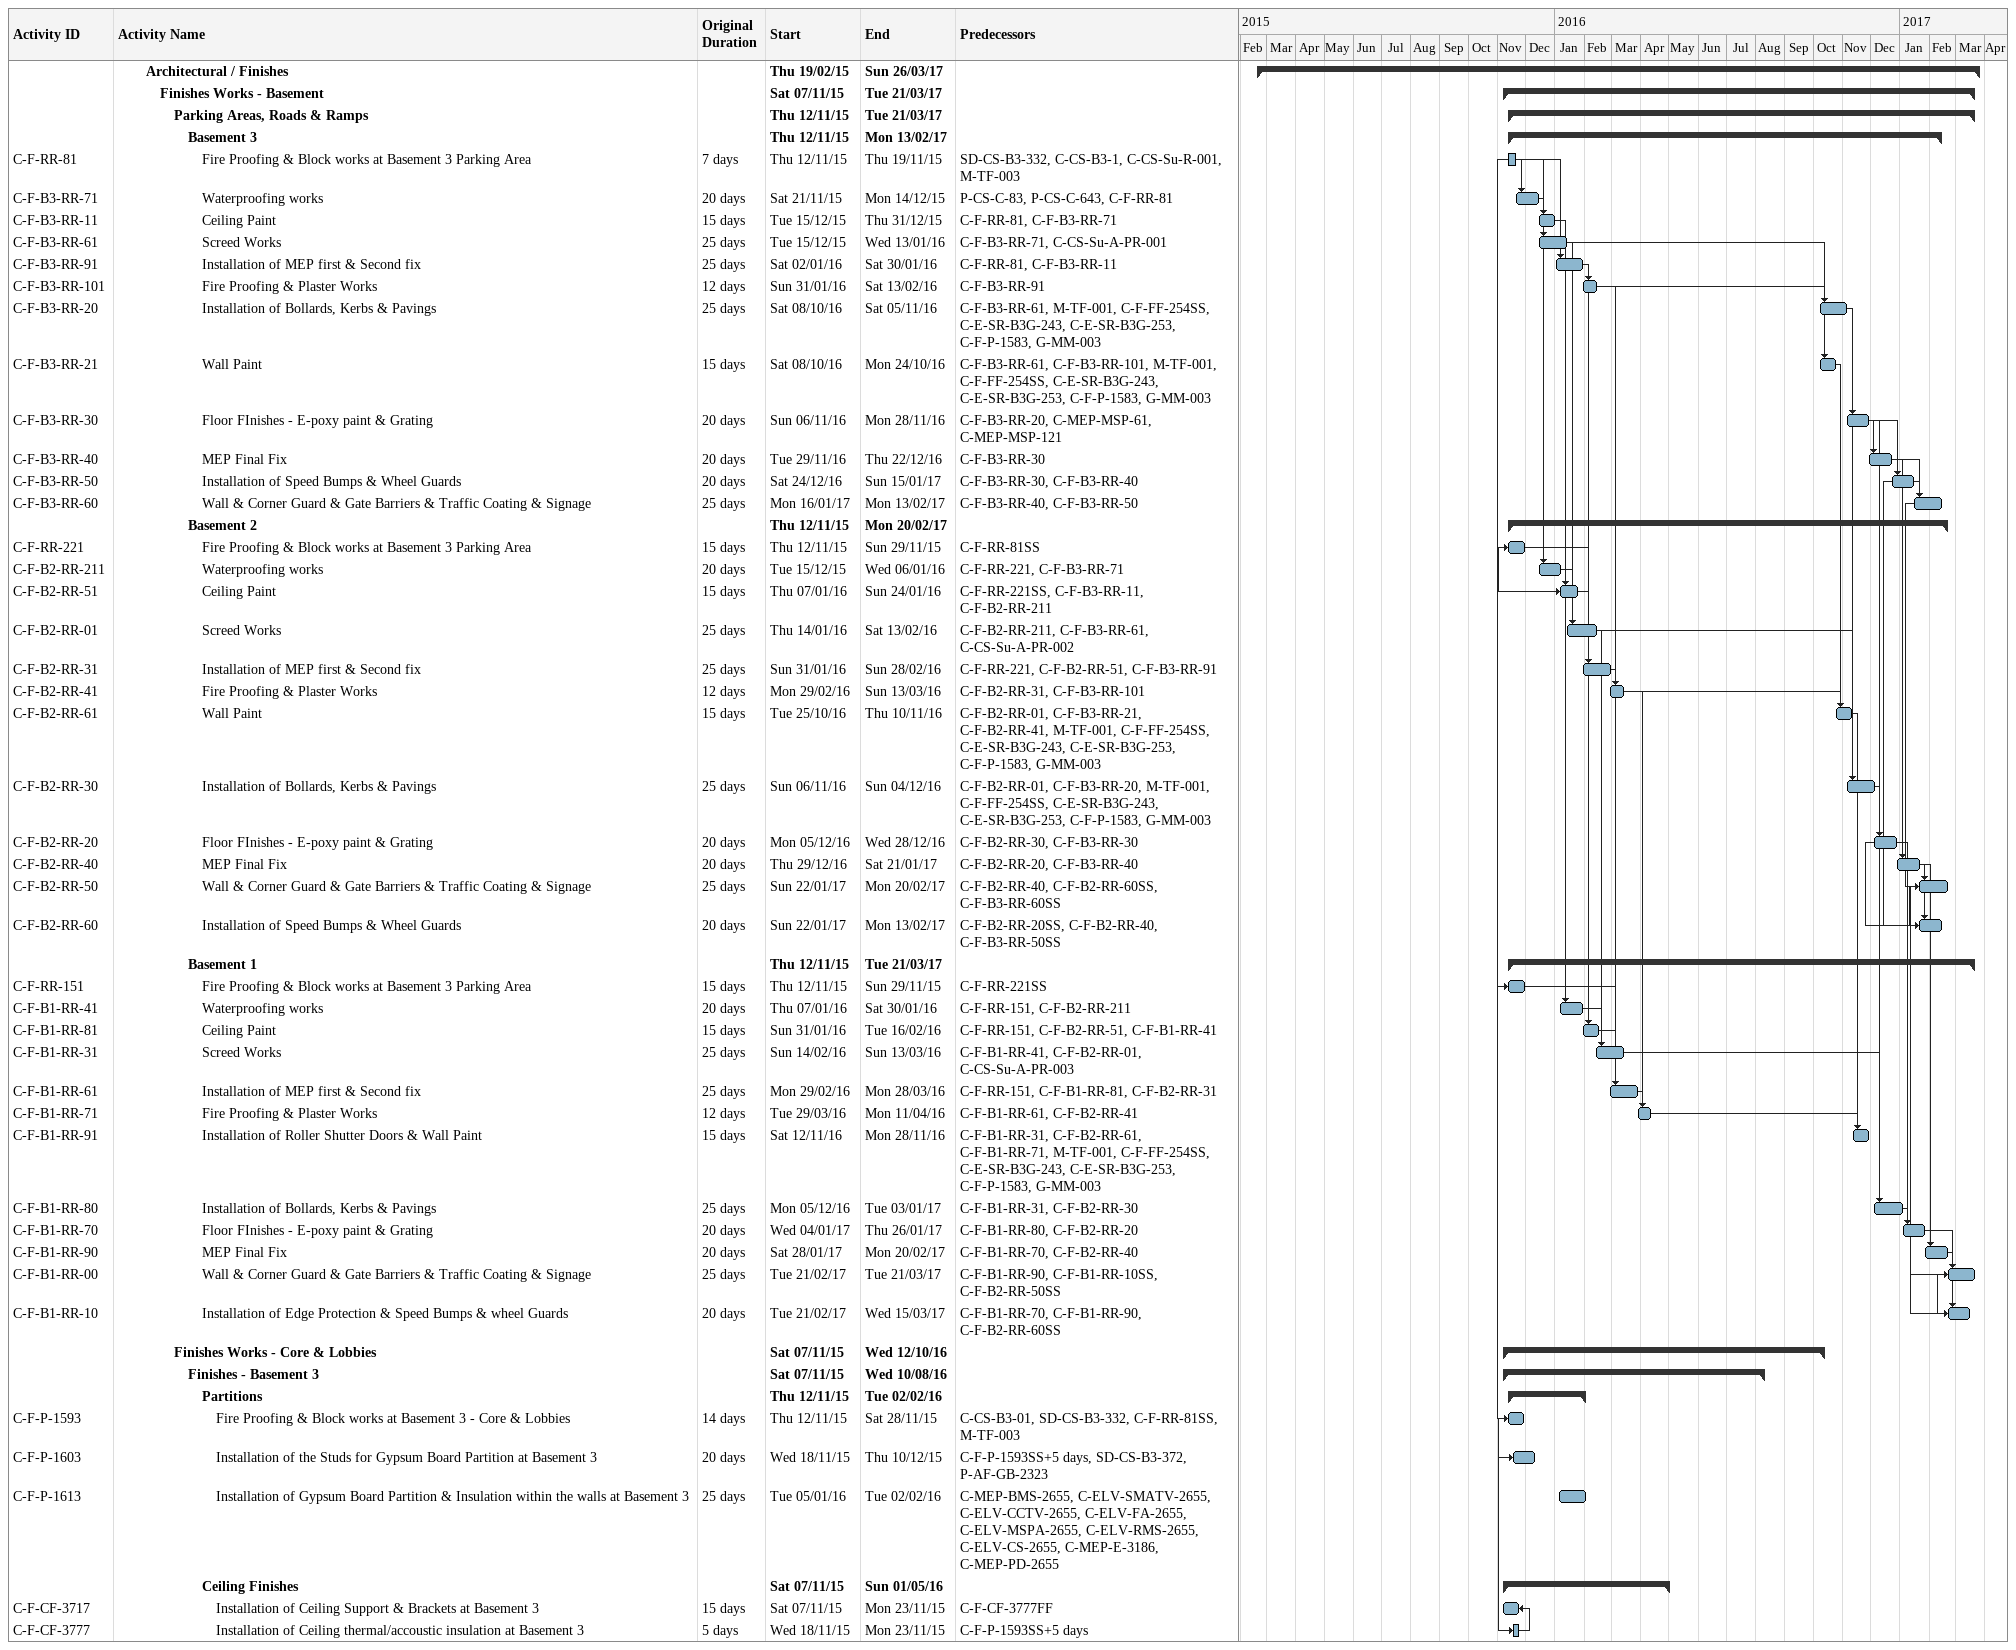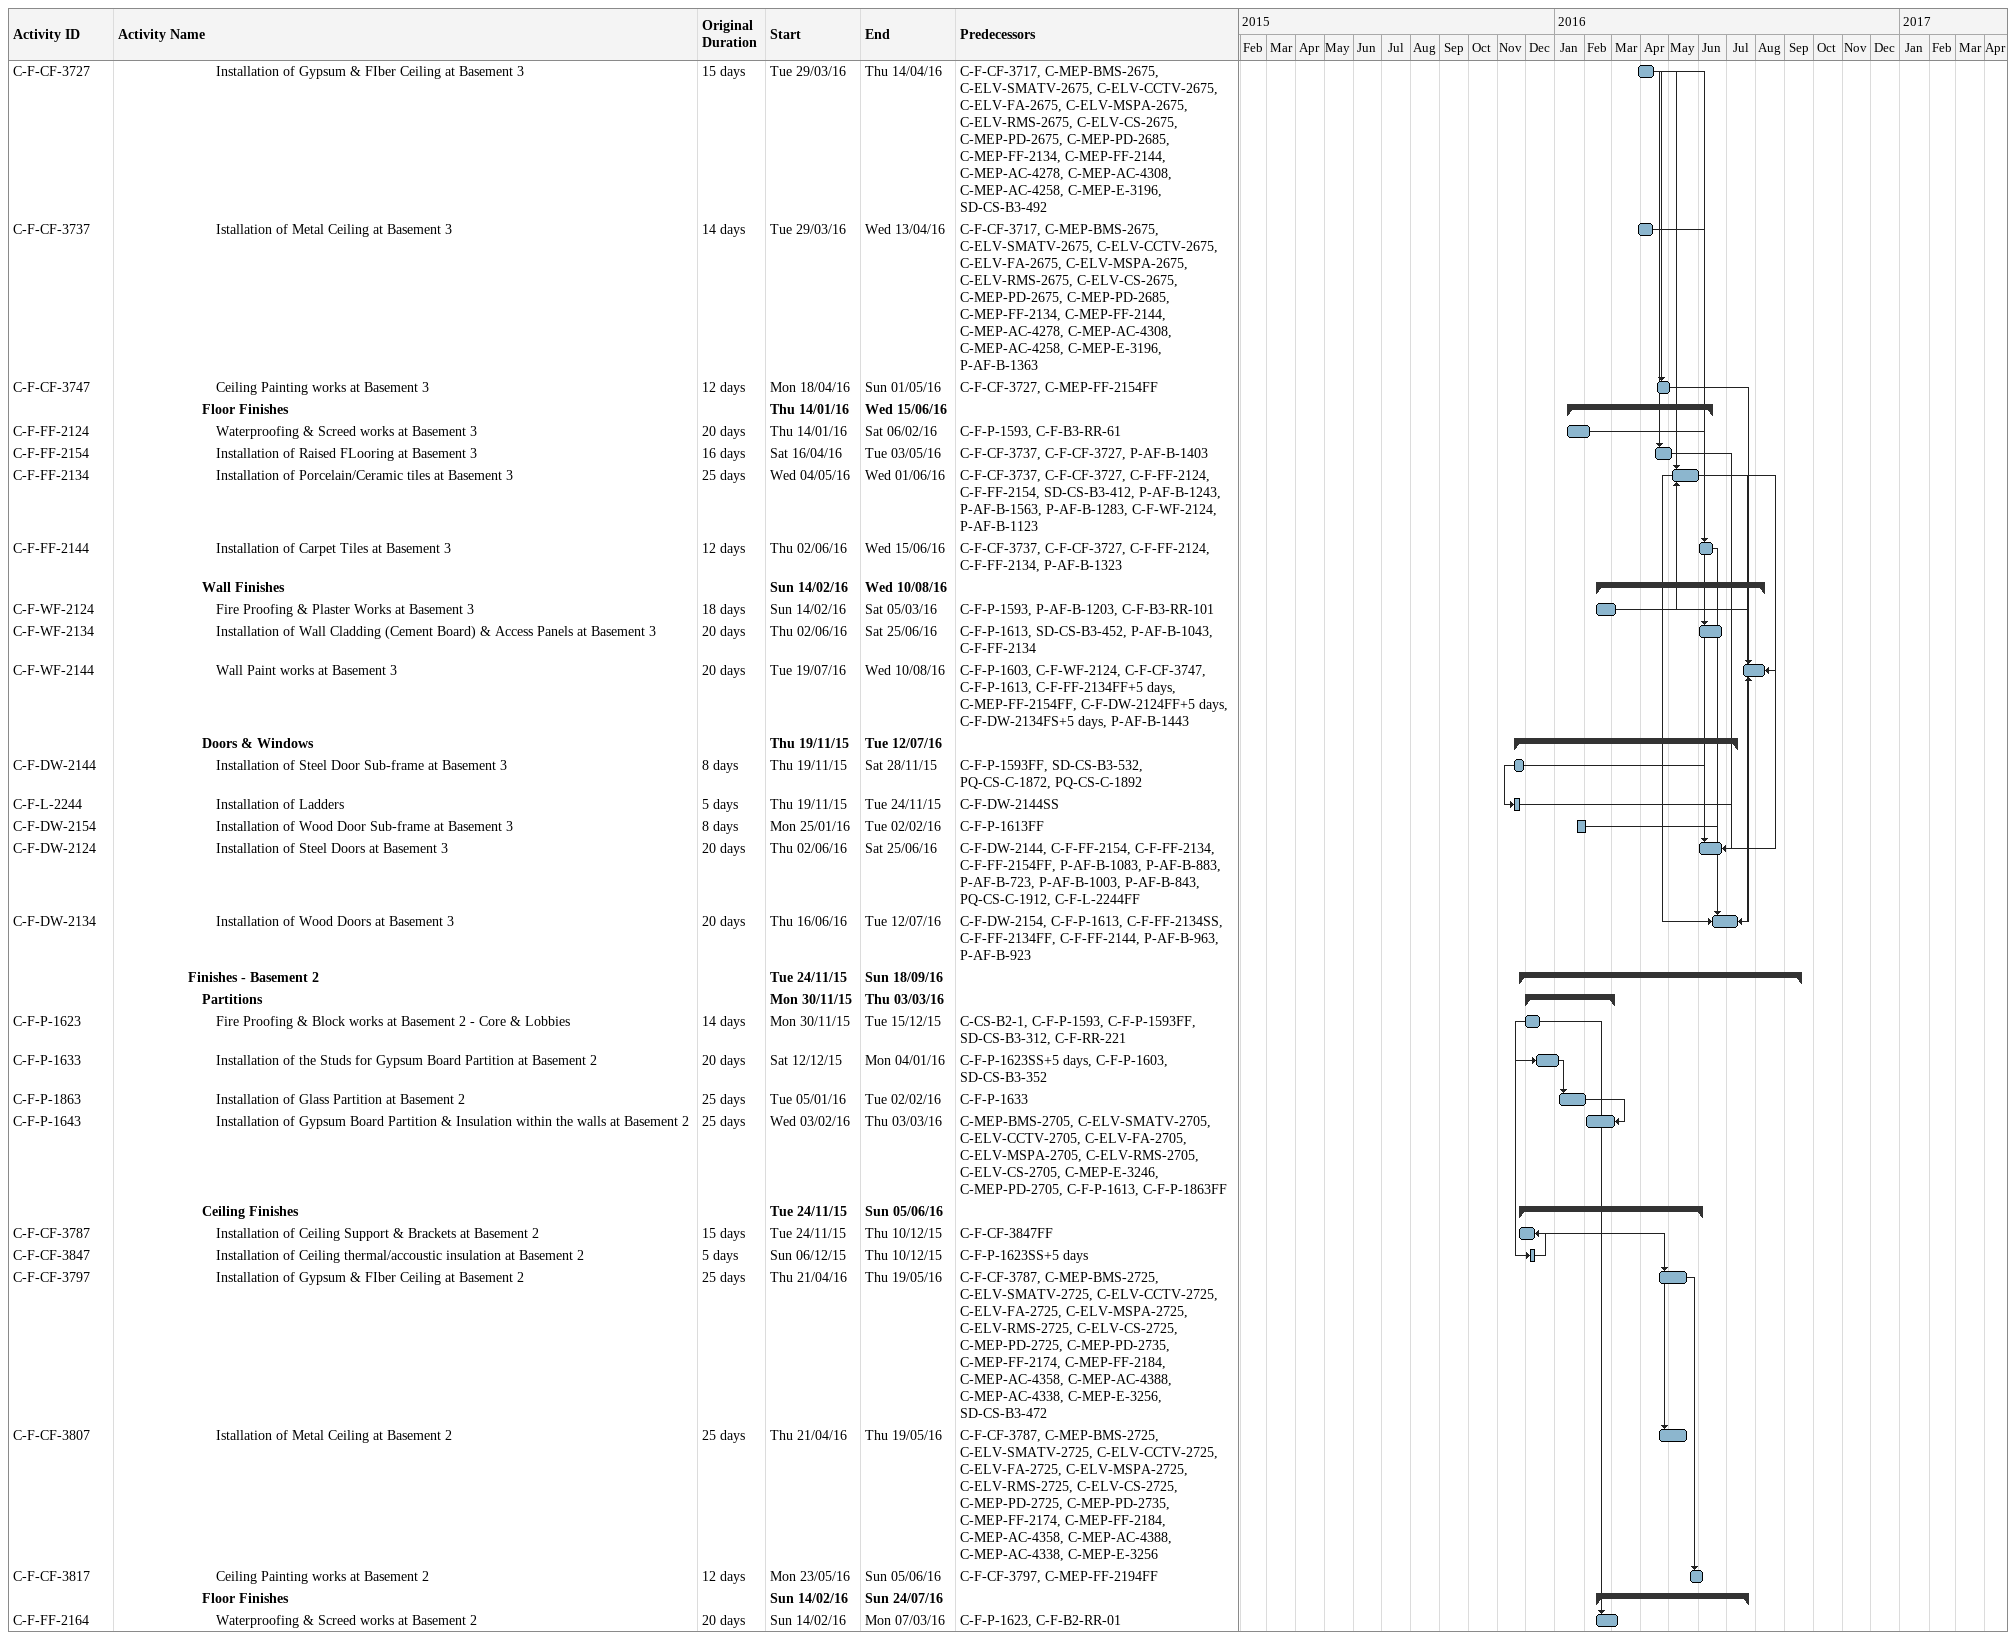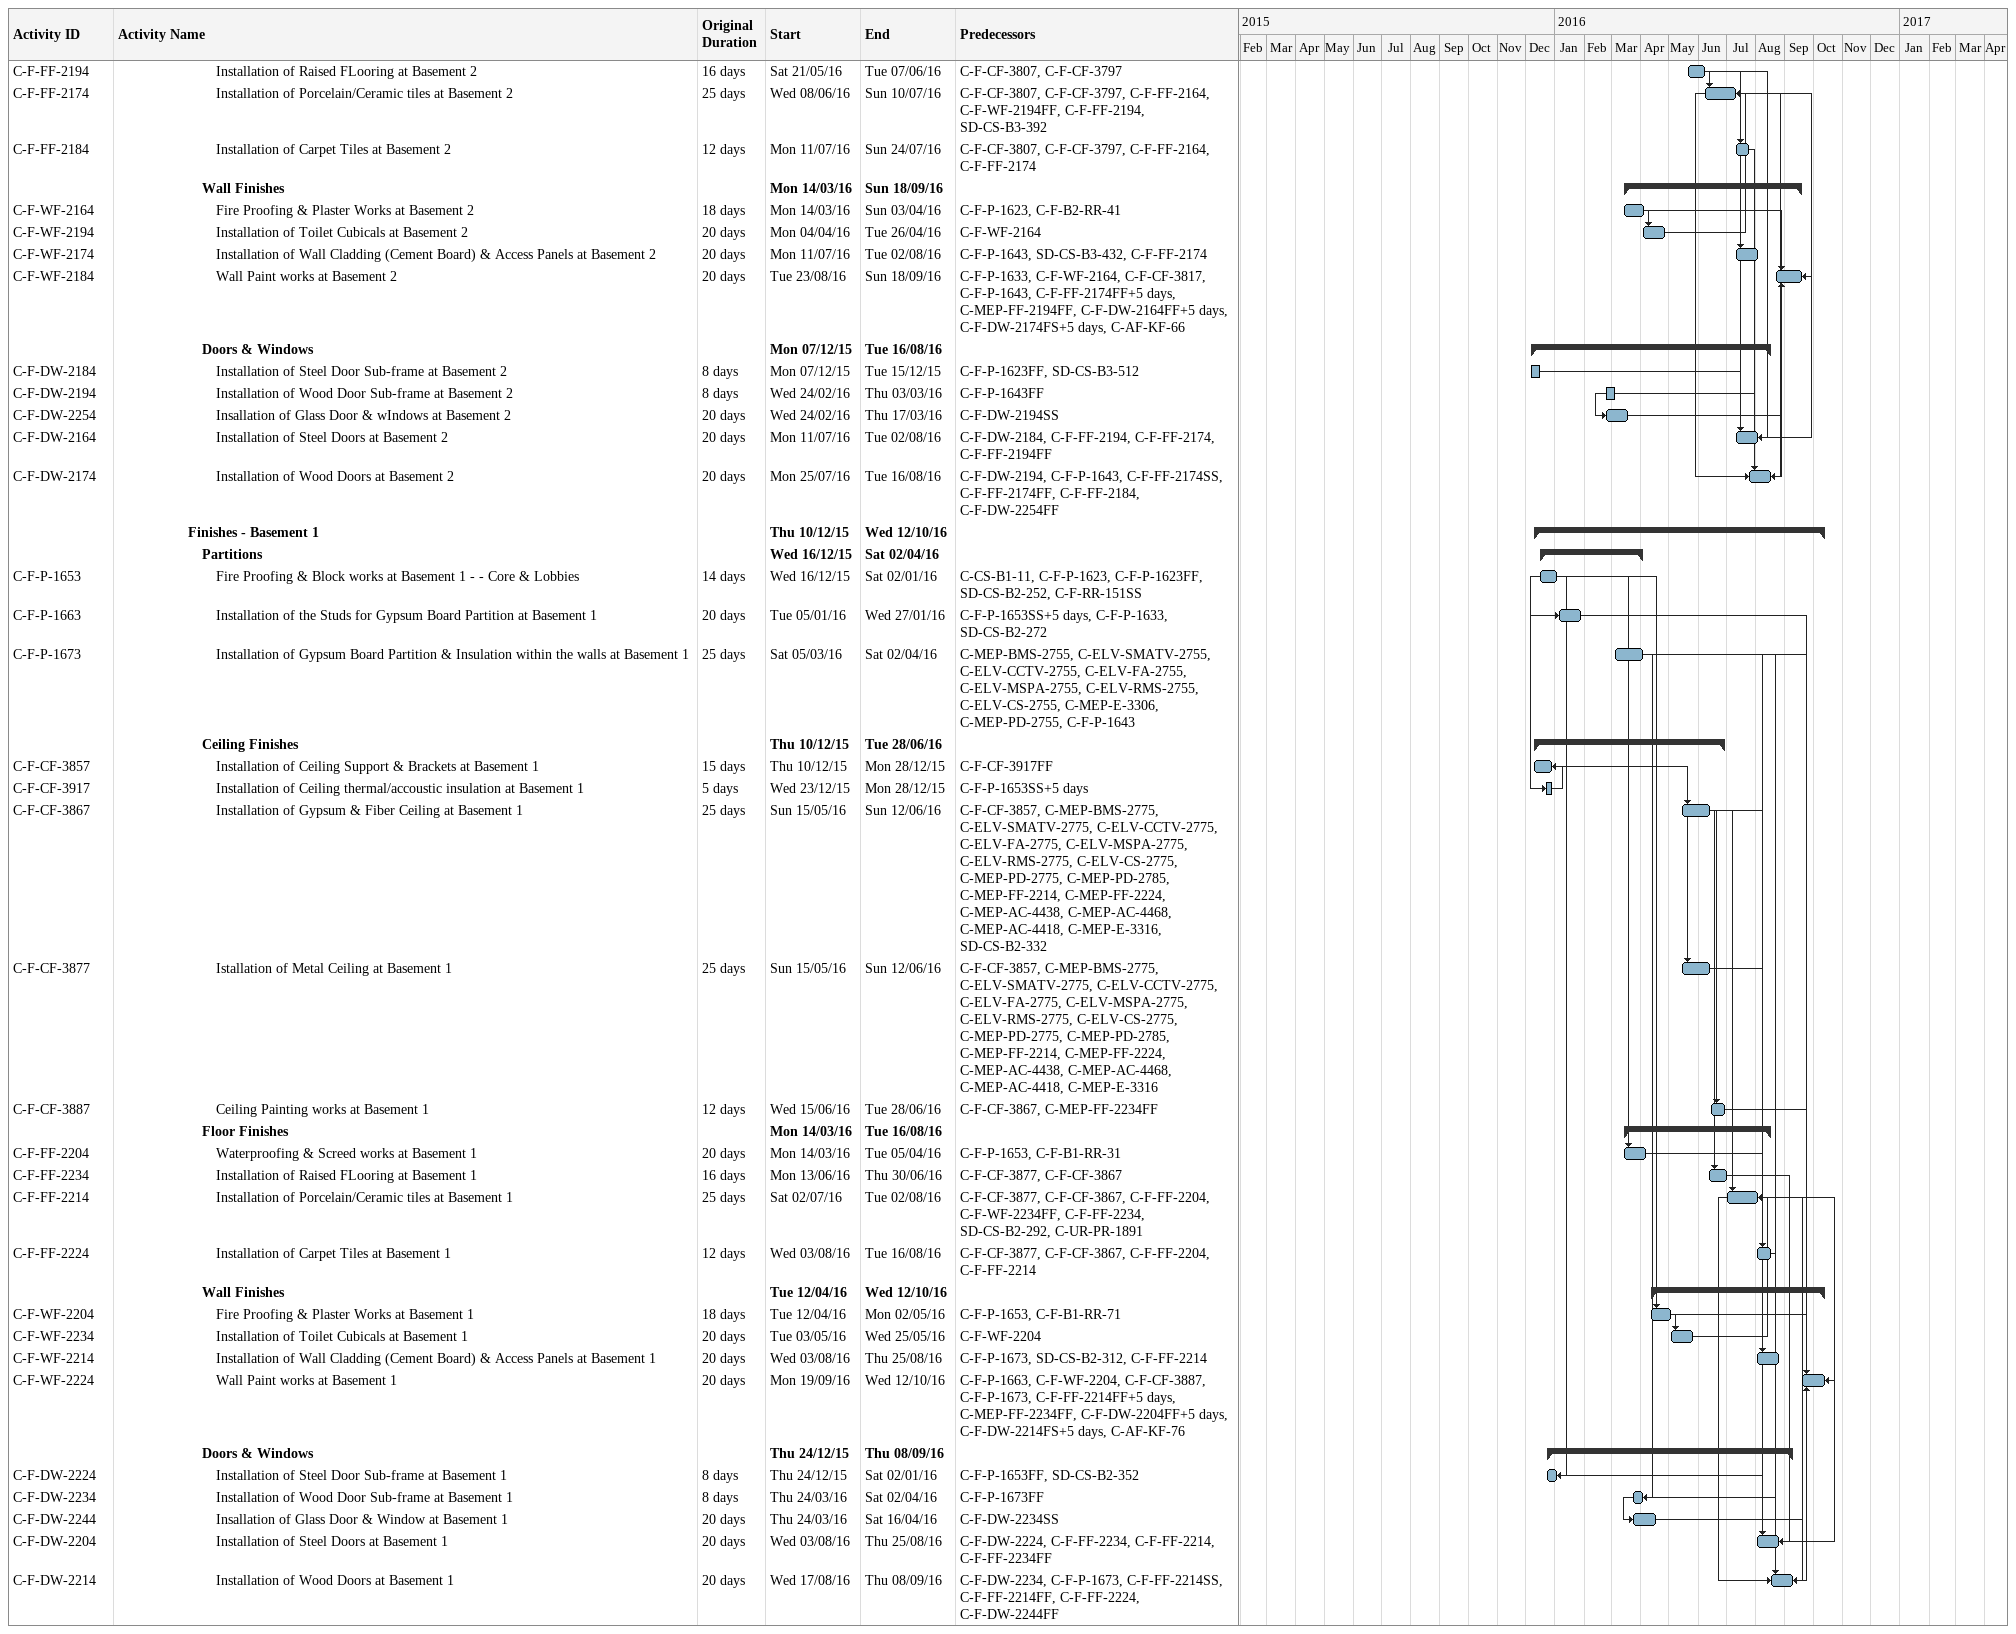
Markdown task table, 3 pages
| ID | Level | Task | Original duration | Start | Finish | Predecessors |
|---|---|---|---|---|---|---|
|  | 3 | **Architectural / Finishes** |  | 2015-02-19 | 2017-03-26 |  |
|  | 4 | **Finishes Works - Basement** |  | 2015-11-07 | 2017-03-21 |  |
|  | 5 | **Parking Areas, Roads & Ramps** |  | 2015-11-12 | 2017-03-21 |  |
|  | 6 | **Basement 3** |  | 2015-11-12 | 2017-02-13 |  |
| C-F-RR-81 | 7 | Fire Proofing & Block works at Basement 3 Parking Area | 7d | 2015-11-12 | 2015-11-19 | SD-CS-B3-332, C-CS-B3-1, C-CS-Su-R-001, M-TF-003 |
| C-F-B3-RR-71 | 7 | Waterproofing works | 20d | 2015-11-21 | 2015-12-14 | P-CS-C-83, P-CS-C-643, C-F-RR-81 |
| C-F-B3-RR-11 | 7 | Ceiling Paint | 15d | 2015-12-15 | 2015-12-31 | C-F-RR-81, C-F-B3-RR-71 |
| C-F-B3-RR-61 | 7 | Screed Works | 25d | 2015-12-15 | 2016-01-13 | C-F-B3-RR-71, C-CS-Su-A-PR-001 |
| C-F-B3-RR-91 | 7 | Installation of MEP first & Second fix | 25d | 2016-01-02 | 2016-01-30 | C-F-RR-81, C-F-B3-RR-11 |
| C-F-B3-RR-101 | 7 | Fire Proofing & Plaster Works | 12d | 2016-01-31 | 2016-02-13 | C-F-B3-RR-91 |
| C-F-B3-RR-20 | 7 | Installation of Bollards, Kerbs & Pavings | 25d | 2016-10-08 | 2016-11-05 | C-F-B3-RR-61, M-TF-001, C-F-FF-254SS, C-E-SR-B3G-243, C-E-SR-B3G-253, C-F-P-1583, G-MM-003 |
| C-F-B3-RR-21 | 7 | Wall Paint | 15d | 2016-10-08 | 2016-10-24 | C-F-B3-RR-61, C-F-B3-RR-101, M-TF-001, C-F-FF-254SS, C-E-SR-B3G-243, C-E-SR-B3G-253, C-F-P-1583, G-MM-003 |
| C-F-B3-RR-30 | 7 | Floor FInishes - E-poxy paint & Grating | 20d | 2016-11-06 | 2016-11-28 | C-F-B3-RR-20, C-MEP-MSP-61, C-MEP-MSP-121 |
| C-F-B3-RR-40 | 7 | MEP Final Fix | 20d | 2016-11-29 | 2016-12-22 | C-F-B3-RR-30 |
| C-F-B3-RR-50 | 7 | Installation of Speed Bumps & Wheel Guards | 20d | 2016-12-24 | 2017-01-15 | C-F-B3-RR-30, C-F-B3-RR-40 |
| C-F-B3-RR-60 | 7 | Wall & Corner Guard & Gate Barriers & Traffic Coating & Signage | 25d | 2017-01-16 | 2017-02-13 | C-F-B3-RR-40, C-F-B3-RR-50 |
|  | 6 | **Basement 2** |  | 2015-11-12 | 2017-02-20 |  |
| C-F-RR-221 | 7 | Fire Proofing & Block works at Basement 3 Parking Area | 15d | 2015-11-12 | 2015-11-29 | C-F-RR-81SS |
| C-F-B2-RR-211 | 7 | Waterproofing works | 20d | 2015-12-15 | 2016-01-06 | C-F-RR-221, C-F-B3-RR-71 |
| C-F-B2-RR-51 | 7 | Ceiling Paint | 15d | 2016-01-07 | 2016-01-24 | C-F-RR-221SS, C-F-B3-RR-11, C-F-B2-RR-211 |
| C-F-B2-RR-01 | 7 | Screed Works | 25d | 2016-01-14 | 2016-02-13 | C-F-B2-RR-211, C-F-B3-RR-61, C-CS-Su-A-PR-002 |
| C-F-B2-RR-31 | 7 | Installation of MEP first & Second fix | 25d | 2016-01-31 | 2016-02-28 | C-F-RR-221, C-F-B2-RR-51, C-F-B3-RR-91 |
| C-F-B2-RR-41 | 7 | Fire Proofing & Plaster Works | 12d | 2016-02-29 | 2016-03-13 | C-F-B2-RR-31, C-F-B3-RR-101 |
| C-F-B2-RR-61 | 7 | Wall Paint | 15d | 2016-10-25 | 2016-11-10 | C-F-B2-RR-01, C-F-B3-RR-21, C-F-B2-RR-41, M-TF-001, C-F-FF-254SS, C-E-SR-B3G-243, C-E-SR-B3G-253, C-F-P-1583, G-MM-003 |
| C-F-B2-RR-30 | 7 | Installation of Bollards, Kerbs & Pavings | 25d | 2016-11-06 | 2016-12-04 | C-F-B2-RR-01, C-F-B3-RR-20, M-TF-001, C-F-FF-254SS, C-E-SR-B3G-243, C-E-SR-B3G-253, C-F-P-1583, G-MM-003 |
| C-F-B2-RR-20 | 7 | Floor FInishes - E-poxy paint & Grating | 20d | 2016-12-05 | 2016-12-28 | C-F-B2-RR-30, C-F-B3-RR-30 |
| C-F-B2-RR-40 | 7 | MEP Final Fix | 20d | 2016-12-29 | 2017-01-21 | C-F-B2-RR-20, C-F-B3-RR-40 |
| C-F-B2-RR-50 | 7 | Wall & Corner Guard & Gate Barriers & Traffic Coating & Signage | 25d | 2017-01-22 | 2017-02-20 | C-F-B2-RR-40, C-F-B2-RR-60SS, C-F-B3-RR-60SS |
| C-F-B2-RR-60 | 7 | Installation of Speed Bumps & Wheel Guards | 20d | 2017-01-22 | 2017-02-13 | C-F-B2-RR-20SS, C-F-B2-RR-40, C-F-B3-RR-50SS |
|  | 6 | **Basement 1** |  | 2015-11-12 | 2017-03-21 |  |
| C-F-RR-151 | 7 | Fire Proofing & Block works at Basement 3 Parking Area | 15d | 2015-11-12 | 2015-11-29 | C-F-RR-221SS |
| C-F-B1-RR-41 | 7 | Waterproofing works | 20d | 2016-01-07 | 2016-01-30 | C-F-RR-151, C-F-B2-RR-211 |
| C-F-B1-RR-81 | 7 | Ceiling Paint | 15d | 2016-01-31 | 2016-02-16 | C-F-RR-151, C-F-B2-RR-51, C-F-B1-RR-41 |
| C-F-B1-RR-31 | 7 | Screed Works | 25d | 2016-02-14 | 2016-03-13 | C-F-B1-RR-41, C-F-B2-RR-01, C-CS-Su-A-PR-003 |
| C-F-B1-RR-61 | 7 | Installation of MEP first & Second fix | 25d | 2016-02-29 | 2016-03-28 | C-F-RR-151, C-F-B1-RR-81, C-F-B2-RR-31 |
| C-F-B1-RR-71 | 7 | Fire Proofing & Plaster Works | 12d | 2016-03-29 | 2016-04-11 | C-F-B1-RR-61, C-F-B2-RR-41 |
| C-F-B1-RR-91 | 7 | Installation of Roller Shutter Doors & Wall Paint | 15d | 2016-11-12 | 2016-11-28 | C-F-B1-RR-31, C-F-B2-RR-61, C-F-B1-RR-71, M-TF-001, C-F-FF-254SS, C-E-SR-B3G-243, C-E-SR-B3G-253, C-F-P-1583, G-MM-003 |
| C-F-B1-RR-80 | 7 | Installation of Bollards, Kerbs & Pavings | 25d | 2016-12-05 | 2017-01-03 | C-F-B1-RR-31, C-F-B2-RR-30 |
| C-F-B1-RR-70 | 7 | Floor FInishes - E-poxy paint & Grating | 20d | 2017-01-04 | 2017-01-26 | C-F-B1-RR-80, C-F-B2-RR-20 |
| C-F-B1-RR-90 | 7 | MEP Final Fix | 20d | 2017-01-28 | 2017-02-20 | C-F-B1-RR-70, C-F-B2-RR-40 |
| C-F-B1-RR-00 | 7 | Wall & Corner Guard & Gate Barriers & Traffic Coating & Signage | 25d | 2017-02-21 | 2017-03-21 | C-F-B1-RR-90, C-F-B1-RR-10SS, C-F-B2-RR-50SS |
| C-F-B1-RR-10 | 7 | Installation of Edge Protection & Speed Bumps & wheel Guards | 20d | 2017-02-21 | 2017-03-15 | C-F-B1-RR-70, C-F-B1-RR-90, C-F-B2-RR-60SS |
|  | 5 | **Finishes Works - Core & Lobbies** |  | 2015-11-07 | 2016-10-12 |  |
|  | 6 | **Finishes - Basement 3** |  | 2015-11-07 | 2016-08-10 |  |
|  | 7 | **Partitions** |  | 2015-11-12 | 2016-02-02 |  |
| C-F-P-1593 | 8 | Fire Proofing & Block works at Basement 3 - Core & Lobbies | 14d | 2015-11-12 | 2015-11-28 | C-CS-B3-01, SD-CS-B3-332, C-F-RR-81SS, M-TF-003 |
| C-F-P-1603 | 8 | Installation of the Studs for Gypsum Board Partition at Basement 3 | 20d | 2015-11-18 | 2015-12-10 | C-F-P-1593SS+5d, SD-CS-B3-372, P-AF-GB-2323 |
| C-F-P-1613 | 8 | Installation of Gypsum Board Partition & Insulation within the walls at Basement 3 | 25d | 2016-01-05 | 2016-02-02 | C-MEP-BMS-2655, C-ELV-SMATV-2655, C-ELV-CCTV-2655, C-ELV-FA-2655, C-ELV-MSPA-2655, C-ELV-RMS-2655, C-ELV-CS-2655, C-MEP-E-3186, C-MEP-PD-2655 |
|  | 7 | **Ceiling Finishes** |  | 2015-11-07 | 2016-05-01 |  |
| C-F-CF-3717 | 8 | Installation of Ceiling Support & Brackets at Basement 3 | 15d | 2015-11-07 | 2015-11-23 | C-F-CF-3777FF |
| C-F-CF-3777 | 8 | Installation of Ceiling thermal/accoustic insulation at Basement 3 | 5d | 2015-11-18 | 2015-11-23 | C-F-P-1593SS+5d |
| C-F-CF-3727 | 8 | Installation of Gypsum & FIber Ceiling at Basement 3 | 15d | 2016-03-29 | 2016-04-14 | C-F-CF-3717, C-MEP-BMS-2675, C-ELV-SMATV-2675, C-ELV-CCTV-2675, C-ELV-FA-2675, C-ELV-MSPA-2675, C-ELV-RMS-2675, C-ELV-CS-2675, C-MEP-PD-2675, C-MEP-PD-2685, C-MEP-FF-2134, C-MEP-FF-2144, C-MEP-AC-4278, C-MEP-AC-4308, C-MEP-AC-4258, C-MEP-E-3196, SD-CS-B3-492 |
| C-F-CF-3737 | 8 | Istallation of Metal Ceiling at Basement 3 | 14d | 2016-03-29 | 2016-04-13 | C-F-CF-3717, C-MEP-BMS-2675, C-ELV-SMATV-2675, C-ELV-CCTV-2675, C-ELV-FA-2675, C-ELV-MSPA-2675, C-ELV-RMS-2675, C-ELV-CS-2675, C-MEP-PD-2675, C-MEP-PD-2685, C-MEP-FF-2134, C-MEP-FF-2144, C-MEP-AC-4278, C-MEP-AC-4308, C-MEP-AC-4258, C-MEP-E-3196, P-AF-B-1363 |
| C-F-CF-3747 | 8 | Ceiling Painting works at Basement 3 | 12d | 2016-04-18 | 2016-05-01 | C-F-CF-3727, C-MEP-FF-2154FF |
|  | 7 | **Floor Finishes** |  | 2016-01-14 | 2016-06-15 |  |
| C-F-FF-2124 | 8 | Waterproofing & Screed works at Basement 3 | 20d | 2016-01-14 | 2016-02-06 | C-F-P-1593, C-F-B3-RR-61 |
| C-F-FF-2154 | 8 | Installation of Raised FLooring at Basement 3 | 16d | 2016-04-16 | 2016-05-03 | C-F-CF-3737, C-F-CF-3727, P-AF-B-1403 |
| C-F-FF-2134 | 8 | Installation of Porcelain/Ceramic tiles at Basement 3 | 25d | 2016-05-04 | 2016-06-01 | C-F-CF-3737, C-F-CF-3727, C-F-FF-2124, C-F-FF-2154, SD-CS-B3-412, P-AF-B-1243, P-AF-B-1563, P-AF-B-1283, C-F-WF-2124, P-AF-B-1123 |
| C-F-FF-2144 | 8 | Installation of Carpet Tiles at Basement 3 | 12d | 2016-06-02 | 2016-06-15 | C-F-CF-3737, C-F-CF-3727, C-F-FF-2124, C-F-FF-2134, P-AF-B-1323 |
|  | 7 | **Wall Finishes** |  | 2016-02-14 | 2016-08-10 |  |
| C-F-WF-2124 | 8 | Fire Proofing & Plaster Works at Basement 3 | 18d | 2016-02-14 | 2016-03-05 | C-F-P-1593, P-AF-B-1203, C-F-B3-RR-101 |
| C-F-WF-2134 | 8 | Installation of Wall Cladding (Cement Board) & Access Panels at Basement 3 | 20d | 2016-06-02 | 2016-06-25 | C-F-P-1613, SD-CS-B3-452, P-AF-B-1043, C-F-FF-2134 |
| C-F-WF-2144 | 8 | Wall Paint works at Basement 3 | 20d | 2016-07-19 | 2016-08-10 | C-F-P-1603, C-F-WF-2124, C-F-CF-3747, C-F-P-1613, C-F-FF-2134FF+5d, C-MEP-FF-2154FF, C-F-DW-2124FF+5d, C-F-DW-2134FS+5d, P-AF-B-1443 |
|  | 7 | **Doors & Windows** |  | 2015-11-19 | 2016-07-12 |  |
| C-F-DW-2144 | 8 | Installation of Steel Door Sub-frame at Basement 3 | 8d | 2015-11-19 | 2015-11-28 | C-F-P-1593FF, SD-CS-B3-532, PQ-CS-C-1872, PQ-CS-C-1892 |
| C-F-L-2244 | 8 | Installation of Ladders | 5d | 2015-11-19 | 2015-11-24 | C-F-DW-2144SS |
| C-F-DW-2154 | 8 | Installation of Wood Door Sub-frame at Basement 3 | 8d | 2016-01-25 | 2016-02-02 | C-F-P-1613FF |
| C-F-DW-2124 | 8 | Installation of Steel Doors at Basement 3 | 20d | 2016-06-02 | 2016-06-25 | C-F-DW-2144, C-F-FF-2154, C-F-FF-2134, C-F-FF-2154FF, P-AF-B-1083, P-AF-B-883, P-AF-B-723, P-AF-B-1003, P-AF-B-843, PQ-CS-C-1912, C-F-L-2244FF |
| C-F-DW-2134 | 8 | Installation of Wood Doors at Basement 3 | 20d | 2016-06-16 | 2016-07-12 | C-F-DW-2154, C-F-P-1613, C-F-FF-2134SS, C-F-FF-2134FF, C-F-FF-2144, P-AF-B-963, P-AF-B-923 |
|  | 6 | **Finishes - Basement 2** |  | 2015-11-24 | 2016-09-18 |  |
|  | 7 | **Partitions** |  | 2015-11-30 | 2016-03-03 |  |
| C-F-P-1623 | 8 | Fire Proofing & Block works at Basement 2 - Core & Lobbies | 14d | 2015-11-30 | 2015-12-15 | C-CS-B2-1, C-F-P-1593, C-F-P-1593FF, SD-CS-B3-312, C-F-RR-221 |
| C-F-P-1633 | 8 | Installation of the Studs for Gypsum Board Partition at Basement 2 | 20d | 2015-12-12 | 2016-01-04 | C-F-P-1623SS+5d, C-F-P-1603, SD-CS-B3-352 |
| C-F-P-1863 | 8 | Installation of Glass Partition at Basement 2 | 25d | 2016-01-05 | 2016-02-02 | C-F-P-1633 |
| C-F-P-1643 | 8 | Installation of Gypsum Board Partition & Insulation within the walls at Basement 2 | 25d | 2016-02-03 | 2016-03-03 | C-MEP-BMS-2705, C-ELV-SMATV-2705, C-ELV-CCTV-2705, C-ELV-FA-2705, C-ELV-MSPA-2705, C-ELV-RMS-2705, C-ELV-CS-2705, C-MEP-E-3246, C-MEP-PD-2705, C-F-P-1613, C-F-P-1863FF |
|  | 7 | **Ceiling Finishes** |  | 2015-11-24 | 2016-06-05 |  |
| C-F-CF-3787 | 8 | Installation of Ceiling Support & Brackets at Basement 2 | 15d | 2015-11-24 | 2015-12-10 | C-F-CF-3847FF |
| C-F-CF-3847 | 8 | Installation of Ceiling thermal/accoustic insulation at Basement 2 | 5d | 2015-12-06 | 2015-12-10 | C-F-P-1623SS+5d |
| C-F-CF-3797 | 8 | Installation of Gypsum & FIber Ceiling at Basement 2 | 25d | 2016-04-21 | 2016-05-19 | C-F-CF-3787, C-MEP-BMS-2725, C-ELV-SMATV-2725, C-ELV-CCTV-2725, C-ELV-FA-2725, C-ELV-MSPA-2725, C-ELV-RMS-2725, C-ELV-CS-2725, C-MEP-PD-2725, C-MEP-PD-2735, C-MEP-FF-2174, C-MEP-FF-2184, C-MEP-AC-4358, C-MEP-AC-4388, C-MEP-AC-4338, C-MEP-E-3256, SD-CS-B3-472 |
| C-F-CF-3807 | 8 | Istallation of Metal Ceiling at Basement 2 | 25d | 2016-04-21 | 2016-05-19 | C-F-CF-3787, C-MEP-BMS-2725, C-ELV-SMATV-2725, C-ELV-CCTV-2725, C-ELV-FA-2725, C-ELV-MSPA-2725, C-ELV-RMS-2725, C-ELV-CS-2725, C-MEP-PD-2725, C-MEP-PD-2735, C-MEP-FF-2174, C-MEP-FF-2184, C-MEP-AC-4358, C-MEP-AC-4388, C-MEP-AC-4338, C-MEP-E-3256 |
| C-F-CF-3817 | 8 | Ceiling Painting works at Basement 2 | 12d | 2016-05-23 | 2016-06-05 | C-F-CF-3797, C-MEP-FF-2194FF |
|  | 7 | **Floor Finishes** |  | 2016-02-14 | 2016-07-24 |  |
| C-F-FF-2164 | 8 | Waterproofing & Screed works at Basement 2 | 20d | 2016-02-14 | 2016-03-07 | C-F-P-1623, C-F-B2-RR-01 |
| C-F-FF-2194 | 8 | Installation of Raised FLooring at Basement 2 | 16d | 2016-05-21 | 2016-06-07 | C-F-CF-3807, C-F-CF-3797 |
| C-F-FF-2174 | 8 | Installation of Porcelain/Ceramic tiles at Basement 2 | 25d | 2016-06-08 | 2016-07-10 | C-F-CF-3807, C-F-CF-3797, C-F-FF-2164, C-F-WF-2194FF, C-F-FF-2194, SD-CS-B3-392 |
| C-F-FF-2184 | 8 | Installation of Carpet Tiles at Basement 2 | 12d | 2016-07-11 | 2016-07-24 | C-F-CF-3807, C-F-CF-3797, C-F-FF-2164, C-F-FF-2174 |
|  | 7 | **Wall Finishes** |  | 2016-03-14 | 2016-09-18 |  |
| C-F-WF-2164 | 8 | Fire Proofing & Plaster Works at Basement 2 | 18d | 2016-03-14 | 2016-04-03 | C-F-P-1623, C-F-B2-RR-41 |
| C-F-WF-2194 | 8 | Installation of Toilet Cubicals at Basement 2 | 20d | 2016-04-04 | 2016-04-26 | C-F-WF-2164 |
| C-F-WF-2174 | 8 | Installation of Wall Cladding (Cement Board) & Access Panels at Basement 2 | 20d | 2016-07-11 | 2016-08-02 | C-F-P-1643, SD-CS-B3-432, C-F-FF-2174 |
| C-F-WF-2184 | 8 | Wall Paint works at Basement 2 | 20d | 2016-08-23 | 2016-09-18 | C-F-P-1633, C-F-WF-2164, C-F-CF-3817, C-F-P-1643, C-F-FF-2174FF+5d, C-MEP-FF-2194FF, C-F-DW-2164FF+5d, C-F-DW-2174FS+5d, C-AF-KF-66 |
|  | 7 | **Doors & Windows** |  | 2015-12-07 | 2016-08-16 |  |
| C-F-DW-2184 | 8 | Installation of Steel Door Sub-frame at Basement 2 | 8d | 2015-12-07 | 2015-12-15 | C-F-P-1623FF, SD-CS-B3-512 |
| C-F-DW-2194 | 8 | Installation of Wood Door Sub-frame at Basement 2 | 8d | 2016-02-24 | 2016-03-03 | C-F-P-1643FF |
| C-F-DW-2254 | 8 | Insallation of Glass Door & wIndows at Basement 2 | 20d | 2016-02-24 | 2016-03-17 | C-F-DW-2194SS |
| C-F-DW-2164 | 8 | Installation of Steel Doors at Basement 2 | 20d | 2016-07-11 | 2016-08-02 | C-F-DW-2184, C-F-FF-2194, C-F-FF-2174, C-F-FF-2194FF |
| C-F-DW-2174 | 8 | Installation of Wood Doors at Basement 2 | 20d | 2016-07-25 | 2016-08-16 | C-F-DW-2194, C-F-P-1643, C-F-FF-2174SS, C-F-FF-2174FF, C-F-FF-2184, C-F-DW-2254FF |
|  | 6 | **Finishes - Basement 1** |  | 2015-12-10 | 2016-10-12 |  |
|  | 7 | **Partitions** |  | 2015-12-16 | 2016-04-02 |  |
| C-F-P-1653 | 8 | Fire Proofing & Block works at Basement 1 - - Core & Lobbies | 14d | 2015-12-16 | 2016-01-02 | C-CS-B1-11, C-F-P-1623, C-F-P-1623FF, SD-CS-B2-252, C-F-RR-151SS |
| C-F-P-1663 | 8 | Installation of the Studs for Gypsum Board Partition at Basement 1 | 20d | 2016-01-05 | 2016-01-27 | C-F-P-1653SS+5d, C-F-P-1633, SD-CS-B2-272 |
| C-F-P-1673 | 8 | Installation of Gypsum Board Partition & Insulation within the walls at Basement 1 | 25d | 2016-03-05 | 2016-04-02 | C-MEP-BMS-2755, C-ELV-SMATV-2755, C-ELV-CCTV-2755, C-ELV-FA-2755, C-ELV-MSPA-2755, C-ELV-RMS-2755, C-ELV-CS-2755, C-MEP-E-3306, C-MEP-PD-2755, C-F-P-1643 |
|  | 7 | **Ceiling Finishes** |  | 2015-12-10 | 2016-06-28 |  |
| C-F-CF-3857 | 8 | Installation of Ceiling Support & Brackets at Basement 1 | 15d | 2015-12-10 | 2015-12-28 | C-F-CF-3917FF |
| C-F-CF-3917 | 8 | Installation of Ceiling thermal/accoustic insulation at Basement 1 | 5d | 2015-12-23 | 2015-12-28 | C-F-P-1653SS+5d |
| C-F-CF-3867 | 8 | Installation of Gypsum & Fiber Ceiling at Basement 1 | 25d | 2016-05-15 | 2016-06-12 | C-F-CF-3857, C-MEP-BMS-2775, C-ELV-SMATV-2775, C-ELV-CCTV-2775, C-ELV-FA-2775, C-ELV-MSPA-2775, C-ELV-RMS-2775, C-ELV-CS-2775, C-MEP-PD-2775, C-MEP-PD-2785, C-MEP-FF-2214, C-MEP-FF-2224, C-MEP-AC-4438, C-MEP-AC-4468, C-MEP-AC-4418, C-MEP-E-3316, SD-CS-B2-332 |
| C-F-CF-3877 | 8 | Istallation of Metal Ceiling at Basement 1 | 25d | 2016-05-15 | 2016-06-12 | C-F-CF-3857, C-MEP-BMS-2775, C-ELV-SMATV-2775, C-ELV-CCTV-2775, C-ELV-FA-2775, C-ELV-MSPA-2775, C-ELV-RMS-2775, C-ELV-CS-2775, C-MEP-PD-2775, C-MEP-PD-2785, C-MEP-FF-2214, C-MEP-FF-2224, C-MEP-AC-4438, C-MEP-AC-4468, C-MEP-AC-4418, C-MEP-E-3316 |
| C-F-CF-3887 | 8 | Ceiling Painting works at Basement 1 | 12d | 2016-06-15 | 2016-06-28 | C-F-CF-3867, C-MEP-FF-2234FF |
|  | 7 | **Floor Finishes** |  | 2016-03-14 | 2016-08-16 |  |
| C-F-FF-2204 | 8 | Waterproofing & Screed works at Basement 1 | 20d | 2016-03-14 | 2016-04-05 | C-F-P-1653, C-F-B1-RR-31 |
| C-F-FF-2234 | 8 | Installation of Raised FLooring at Basement 1 | 16d | 2016-06-13 | 2016-06-30 | C-F-CF-3877, C-F-CF-3867 |
| C-F-FF-2214 | 8 | Installation of Porcelain/Ceramic tiles at Basement 1 | 25d | 2016-07-02 | 2016-08-02 | C-F-CF-3877, C-F-CF-3867, C-F-FF-2204, C-F-WF-2234FF, C-F-FF-2234, SD-CS-B2-292, C-UR-PR-1891 |
| C-F-FF-2224 | 8 | Installation of Carpet Tiles at Basement 1 | 12d | 2016-08-03 | 2016-08-16 | C-F-CF-3877, C-F-CF-3867, C-F-FF-2204, C-F-FF-2214 |
|  | 7 | **Wall Finishes** |  | 2016-04-12 | 2016-10-12 |  |
| C-F-WF-2204 | 8 | Fire Proofing & Plaster Works at Basement 1 | 18d | 2016-04-12 | 2016-05-02 | C-F-P-1653, C-F-B1-RR-71 |
| C-F-WF-2234 | 8 | Installation of Toilet Cubicals at Basement 1 | 20d | 2016-05-03 | 2016-05-25 | C-F-WF-2204 |
| C-F-WF-2214 | 8 | Installation of Wall Cladding (Cement Board) & Access Panels at Basement 1 | 20d | 2016-08-03 | 2016-08-25 | C-F-P-1673, SD-CS-B2-312, C-F-FF-2214 |
| C-F-WF-2224 | 8 | Wall Paint works at Basement 1 | 20d | 2016-09-19 | 2016-10-12 | C-F-P-1663, C-F-WF-2204, C-F-CF-3887, C-F-P-1673, C-F-FF-2214FF+5d, C-MEP-FF-2234FF, C-F-DW-2204FF+5d, C-F-DW-2214FS+5d, C-AF-KF-76 |
|  | 7 | **Doors & Windows** |  | 2015-12-24 | 2016-09-08 |  |
| C-F-DW-2224 | 8 | Installation of Steel Door Sub-frame at Basement 1 | 8d | 2015-12-24 | 2016-01-02 | C-F-P-1653FF, SD-CS-B2-352 |
| C-F-DW-2234 | 8 | Installation of Wood Door Sub-frame at Basement 1 | 8d | 2016-03-24 | 2016-04-02 | C-F-P-1673FF |
| C-F-DW-2244 | 8 | Insallation of Glass Door & Window at Basement 1 | 20d | 2016-03-24 | 2016-04-16 | C-F-DW-2234SS |
| C-F-DW-2204 | 8 | Installation of Steel Doors at Basement 1 | 20d | 2016-08-03 | 2016-08-25 | C-F-DW-2224, C-F-FF-2234, C-F-FF-2214, C-F-FF-2234FF |
| C-F-DW-2214 | 8 | Installation of Wood Doors at Basement 1 | 20d | 2016-08-17 | 2016-09-08 | C-F-DW-2234, C-F-P-1673, C-F-FF-2214SS, C-F-FF-2214FF, C-F-FF-2224, C-F-DW-2244FF |
